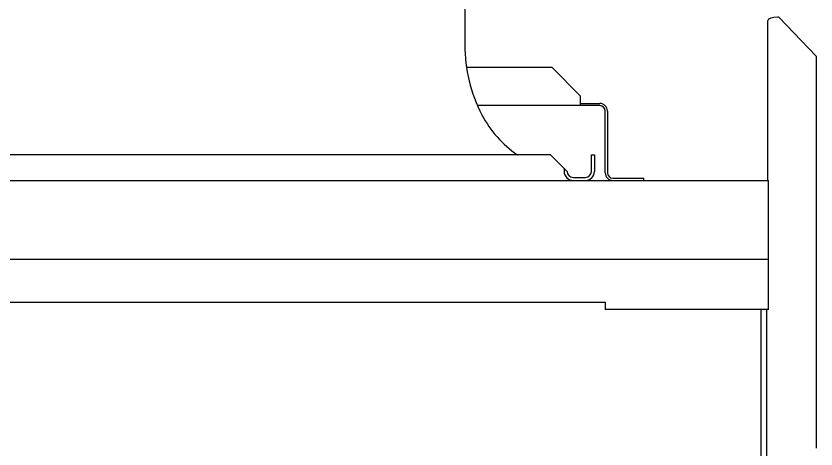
# Model space of a CAD drawing. Header units: millimetres. Extents: x 17700 to 32328, y 19251 to 29476.
# Drawn here: x 18139.63 to 18160.4, y 19589.57 to 19600.81 of the extents above; entities that cross this region are included whole.
import ezdxf

# ---------------------------------------------------------------- set-up
doc = ezdxf.new("R2010")
doc.units = ezdxf.units.MM
doc.header["$LTSCALE"] = 5
doc.layers.add('UNIT', color=6, linetype='Continuous')

msp = doc.modelspace()

# ---------------------------------------------------------------- linework, layer by layer
at = {"layer": 'UNIT'}
for p, q in [((18151.2818, 19602.8051), (18151.2818, 19600.0641)), ((18159.4385, 19600.782), (18159.4093, 19600.782)), ((18159.4385, 19600.782), (18160.4003, 19599.7711)), ((18159.1503, 19596.542), (18159.1503, 19600.6915)), ((18160.4003, 19599.7711), (18160.4003, 19594.3721)), ((18151.3248, 19599.484), (18153.5375, 19599.484)), ((18153.5375, 19599.484), (18154.2875, 19598.734)), ((18154.2875, 19598.484), (18154.2875, 19598.734)), ((18154.7875, 19598.484), (18151.6128, 19598.484)), ((18154.2875, 19598.542), (18154.7875, 19598.542)), ((18154.9285, 19596.741), (18154.9285, 19598.343)), ((18154.9865, 19598.343), (18154.9865, 19596.741)), ((18153.5062, 19597.2113), (18117.6007, 19597.2113)), ((18153.5062, 19597.2113), (18153.9393, 19596.7782)), ((18154.5692, 19596.7782), (18154.5692, 19597.2113)), ((18154.5692, 19597.2113), (18154.6479, 19597.2113)), ((18154.6479, 19597.2113), (18154.6479, 19596.7782)), ((18153.8605, 19596.857), (18153.8605, 19596.7782)), ((18154.0968, 19596.6207), (18154.4117, 19596.6207)), ((18155.1275, 19596.6), (18155.9285, 19596.6)), ((18155.9285, 19596.542), (18155.9285, 19596.6)), ((17970.1903, 19596.542), (18159.1644, 19596.542)), ((18159.1644, 19594.3721), (18159.1644, 19596.542)), ((18159.1644, 19594.4924), (17970.1903, 19594.4924)), ((18159.1644, 19593.1954), (18159.1644, 19594.3721)), ((18160.4003, 19594.3721), (18160.4003, 19589.59)), ((17974.4403, 19593.3829), (18154.9285, 19593.3829)), ((18154.9285, 19593.3829), (18154.9285, 19593.1954)), ((18159.1785, 19593.1954), (18154.9285, 19593.1954)), ((18158.9753, 19584.4836), (18158.9753, 19593.1954)), ((18159.125, 19518.8224), (18159.125, 19593.1954))]:
    msp.add_line(p, q, dxfattribs=at)
for centre, radius, start, end in [((18155.2188, 19600.0641), 3.937, 180, 207.50184), ((18154.7875, 19598.343), 0.199, 0, 90), ((18154.7875, 19598.343), 0.141, 0, 90), ((18154.241, 19599.5551), 2.8346, 207.50184, 235.77552), ((18154.0968, 19596.7782), 0.2362, 180, 270), ((18154.0968, 19596.7782), 0.1575, 180, 270), ((18154.4117, 19596.7782), 0.2362, 270, 0), ((18154.4117, 19596.7782), 0.1575, 270, 0), ((18155.1275, 19596.741), 0.199, 180, 270), ((18155.1275, 19596.741), 0.141, 180, 270)]:
    msp.add_arc(centre, radius, start, end, dxfattribs=at)
msp.add_ellipse((18159.4093, 19600.6915), major_axis=(-0.259, 0), ratio=0.3493898, start_param=4.712389, end_param=6.2831853, dxfattribs=at)

doc.saveas('drawing.dxf')
